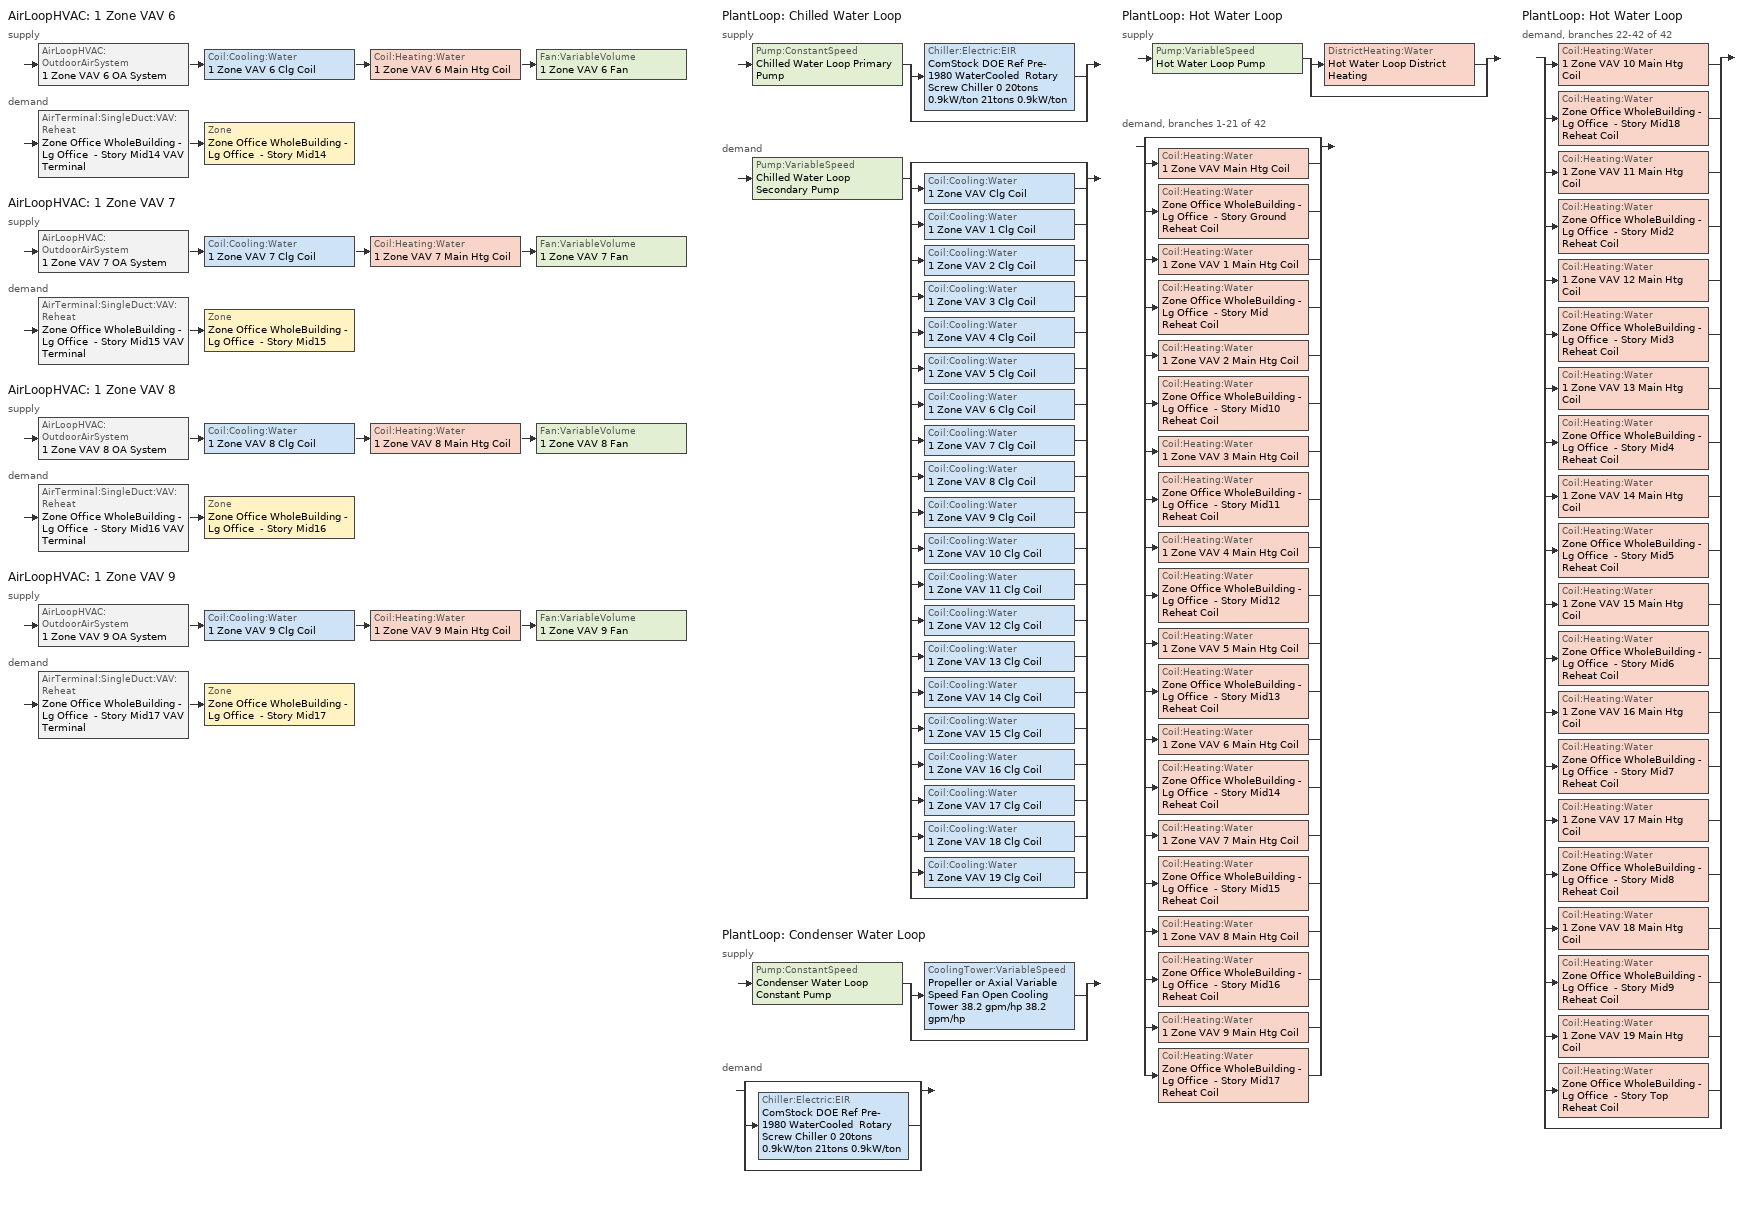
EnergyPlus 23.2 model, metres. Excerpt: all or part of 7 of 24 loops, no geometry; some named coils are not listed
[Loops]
AirLoopHVAC '1 Zone VAV 6'
 supply: AirLoopHVAC:OutdoorAirSystem '1 Zone VAV 6 OA System' > Coil:Cooling:Water '1 Zone VAV 6 Clg Coil' > Coil:Heating:Water '1 Zone VAV 6 Main Htg Coil' > Fan:VariableVolume '1 Zone VAV 6 Fan'
 demand: AirTerminal:SingleDuct:VAV:Reheat 'Zone Office WholeBuilding - Lg Office  - Story Mid14 VAV Terminal' > Zone 'Zone Office WholeBuilding - Lg Office  - Story Mid14'
AirLoopHVAC '1 Zone VAV 7'
 supply: AirLoopHVAC:OutdoorAirSystem '1 Zone VAV 7 OA System' > Coil:Cooling:Water '1 Zone VAV 7 Clg Coil' > Coil:Heating:Water '1 Zone VAV 7 Main Htg Coil' > Fan:VariableVolume '1 Zone VAV 7 Fan'
 demand: AirTerminal:SingleDuct:VAV:Reheat 'Zone Office WholeBuilding - Lg Office  - Story Mid15 VAV Terminal' > Zone 'Zone Office WholeBuilding - Lg Office  - Story Mid15'
AirLoopHVAC '1 Zone VAV 8'
 supply: AirLoopHVAC:OutdoorAirSystem '1 Zone VAV 8 OA System' > Coil:Cooling:Water '1 Zone VAV 8 Clg Coil' > Coil:Heating:Water '1 Zone VAV 8 Main Htg Coil' > Fan:VariableVolume '1 Zone VAV 8 Fan'
 demand: AirTerminal:SingleDuct:VAV:Reheat 'Zone Office WholeBuilding - Lg Office  - Story Mid16 VAV Terminal' > Zone 'Zone Office WholeBuilding - Lg Office  - Story Mid16'
AirLoopHVAC '1 Zone VAV 9'
 supply: AirLoopHVAC:OutdoorAirSystem '1 Zone VAV 9 OA System' > Coil:Cooling:Water '1 Zone VAV 9 Clg Coil' > Coil:Heating:Water '1 Zone VAV 9 Main Htg Coil' > Fan:VariableVolume '1 Zone VAV 9 Fan'
 demand: AirTerminal:SingleDuct:VAV:Reheat 'Zone Office WholeBuilding - Lg Office  - Story Mid17 VAV Terminal' > Zone 'Zone Office WholeBuilding - Lg Office  - Story Mid17'
PlantLoop 'Chilled Water Loop'
 supply: Pump:ConstantSpeed 'Chilled Water Loop Primary Pump' > split
  | Chiller:Electric:EIR 'ComStock DOE Ref Pre-1980 WaterCooled  Rotary Screw Chiller 0 20tons 0.9kW/ton 21tons 0.9kW/ton'
  | bypass
 demand: Pump:VariableSpeed 'Chilled Water Loop Secondary Pump' > split
  | bypass
  | Coil:Cooling:Water '1 Zone VAV Clg Coil'
  | Coil:Cooling:Water '1 Zone VAV 1 Clg Coil'
  | Coil:Cooling:Water '1 Zone VAV 2 Clg Coil'
  | Coil:Cooling:Water '1 Zone VAV 3 Clg Coil'
  | Coil:Cooling:Water '1 Zone VAV 4 Clg Coil'
  | Coil:Cooling:Water '1 Zone VAV 5 Clg Coil'
  | Coil:Cooling:Water '1 Zone VAV 6 Clg Coil'
  | Coil:Cooling:Water '1 Zone VAV 7 Clg Coil'
  | Coil:Cooling:Water '1 Zone VAV 8 Clg Coil'
  | Coil:Cooling:Water '1 Zone VAV 9 Clg Coil'
  | Coil:Cooling:Water '1 Zone VAV 10 Clg Coil'
  | Coil:Cooling:Water '1 Zone VAV 11 Clg Coil'
  | Coil:Cooling:Water '1 Zone VAV 12 Clg Coil'
  | Coil:Cooling:Water '1 Zone VAV 13 Clg Coil'
  | Coil:Cooling:Water '1 Zone VAV 14 Clg Coil'
  | Coil:Cooling:Water '1 Zone VAV 15 Clg Coil'
  | Coil:Cooling:Water '1 Zone VAV 16 Clg Coil'
  | Coil:Cooling:Water '1 Zone VAV 17 Clg Coil'
  | Coil:Cooling:Water '1 Zone VAV 18 Clg Coil'
  | Coil:Cooling:Water '1 Zone VAV 19 Clg Coil'
  | bypass
PlantLoop 'Condenser Water Loop'
 supply: Pump:ConstantSpeed 'Condenser Water Loop Constant Pump' > split
  | CoolingTower:VariableSpeed 'Propeller or Axial Variable Speed Fan Open Cooling Tower 38.2 gpm/hp 38.2 gpm/hp'
  | bypass
 demand: split
  | bypass
  | Chiller:Electric:EIR 'ComStock DOE Ref Pre-1980 WaterCooled  Rotary Screw Chiller 0 20tons 0.9kW/ton 21tons 0.9kW/ton'
  | bypass
PlantLoop 'Hot Water Loop'
 supply: Pump:VariableSpeed 'Hot Water Loop Pump' > split
  | DistrictHeating:Water 'Hot Water Loop District Heating'
  | bypass
 demand, branches 1-21 of 42: split
  | bypass
  | Coil:Heating:Water '1 Zone VAV Main Htg Coil'
  | Coil:Heating:Water 'Zone Office WholeBuilding - Lg Office  - Story Ground Reheat Coil'
  | Coil:Heating:Water '1 Zone VAV 1 Main Htg Coil'
  | Coil:Heating:Water 'Zone Office WholeBuilding - Lg Office  - Story Mid Reheat Coil'
  | Coil:Heating:Water '1 Zone VAV 2 Main Htg Coil'
  | Coil:Heating:Water 'Zone Office WholeBuilding - Lg Office  - Story Mid10 Reheat Coil'
  | Coil:Heating:Water '1 Zone VAV 3 Main Htg Coil'
  | Coil:Heating:Water 'Zone Office WholeBuilding - Lg Office  - Story Mid11 Reheat Coil'
  | Coil:Heating:Water '1 Zone VAV 4 Main Htg Coil'
  | Coil:Heating:Water 'Zone Office WholeBuilding - Lg Office  - Story Mid12 Reheat Coil'
  | Coil:Heating:Water '1 Zone VAV 5 Main Htg Coil'
  | Coil:Heating:Water 'Zone Office WholeBuilding - Lg Office  - Story Mid13 Reheat Coil'
  | Coil:Heating:Water '1 Zone VAV 6 Main Htg Coil'
  | Coil:Heating:Water 'Zone Office WholeBuilding - Lg Office  - Story Mid14 Reheat Coil'
  | Coil:Heating:Water '1 Zone VAV 7 Main Htg Coil'
  | Coil:Heating:Water 'Zone Office WholeBuilding - Lg Office  - Story Mid15 Reheat Coil'
  | Coil:Heating:Water '1 Zone VAV 8 Main Htg Coil'
  | Coil:Heating:Water 'Zone Office WholeBuilding - Lg Office  - Story Mid16 Reheat Coil'
  | Coil:Heating:Water '1 Zone VAV 9 Main Htg Coil'
  | Coil:Heating:Water 'Zone Office WholeBuilding - Lg Office  - Story Mid17 Reheat Coil'
PlantLoop 'Hot Water Loop'
 demand, branches 22-42 of 42: split
  | Coil:Heating:Water '1 Zone VAV 10 Main Htg Coil'
  | Coil:Heating:Water 'Zone Office WholeBuilding - Lg Office  - Story Mid18 Reheat Coil'
  | Coil:Heating:Water '1 Zone VAV 11 Main Htg Coil'
  | Coil:Heating:Water 'Zone Office WholeBuilding - Lg Office  - Story Mid2 Reheat Coil'
  | Coil:Heating:Water '1 Zone VAV 12 Main Htg Coil'
  | Coil:Heating:Water 'Zone Office WholeBuilding - Lg Office  - Story Mid3 Reheat Coil'
  | Coil:Heating:Water '1 Zone VAV 13 Main Htg Coil'
  | Coil:Heating:Water 'Zone Office WholeBuilding - Lg Office  - Story Mid4 Reheat Coil'
  | Coil:Heating:Water '1 Zone VAV 14 Main Htg Coil'
  | Coil:Heating:Water 'Zone Office WholeBuilding - Lg Office  - Story Mid5 Reheat Coil'
  | Coil:Heating:Water '1 Zone VAV 15 Main Htg Coil'
  | Coil:Heating:Water 'Zone Office WholeBuilding - Lg Office  - Story Mid6 Reheat Coil'
  | Coil:Heating:Water '1 Zone VAV 16 Main Htg Coil'
  | Coil:Heating:Water 'Zone Office WholeBuilding - Lg Office  - Story Mid7 Reheat Coil'
  | Coil:Heating:Water '1 Zone VAV 17 Main Htg Coil'
  | Coil:Heating:Water 'Zone Office WholeBuilding - Lg Office  - Story Mid8 Reheat Coil'
  | Coil:Heating:Water '1 Zone VAV 18 Main Htg Coil'
  | Coil:Heating:Water 'Zone Office WholeBuilding - Lg Office  - Story Mid9 Reheat Coil'
  | Coil:Heating:Water '1 Zone VAV 19 Main Htg Coil'
  | Coil:Heating:Water 'Zone Office WholeBuilding - Lg Office  - Story Top Reheat Coil'
  | bypass
[ZoneControl:Thermostat] Temperature Difference Between Cutout And Setpoint {deltaC}=0
Name | Zone or ZoneList | Control Type Schedule | Control 1
Zone Office WholeBuilding - Lg Office  - Story Mid14 Thermostat | Zone Office WholeBuilding - Lg Office  - Story Mid14 | Zone Office WholeBuilding - Lg Office  - Story Mid14 Thermostat Schedule | Office WholeBuilding - Lg Office - ComStock DOE Ref Pre-1980 Thermostat 6
Zone Office WholeBuilding - Lg Office  - Story Mid15 Thermostat | Zone Office WholeBuilding - Lg Office  - Story Mid15 | Zone Office WholeBuilding - Lg Office  - Story Mid15 Thermostat Schedule | Office WholeBuilding - Lg Office - ComStock DOE Ref Pre-1980 Thermostat 7
Zone Office WholeBuilding - Lg Office  - Story Mid16 Thermostat | Zone Office WholeBuilding - Lg Office  - Story Mid16 | Zone Office WholeBuilding - Lg Office  - Story Mid16 Thermostat Schedule | Office WholeBuilding - Lg Office - ComStock DOE Ref Pre-1980 Thermostat 8
Zone Office WholeBuilding - Lg Office  - Story Mid17 Thermostat | Zone Office WholeBuilding - Lg Office  - Story Mid17 | Zone Office WholeBuilding - Lg Office  - Story Mid17 Thermostat Schedule | Office WholeBuilding - Lg Office - ComStock DOE Ref Pre-1980 Thermostat 9
[ThermostatSetpoint:DualSetpoint] Heating Setpoint Temperature Schedule=Large Office HtgSetp; Cooling Setpoint Temperature Schedule=Large Office ClgSetp
Office WholeBuilding - Lg Office - ComStock DOE Ref Pre-1980 Thermostat 6; Office WholeBuilding - Lg Office - ComStock DOE Ref Pre-1980 Thermostat 7; Office WholeBuilding - Lg Office - ComStock DOE Ref Pre-1980 Thermostat 8; Office WholeBuilding - Lg Office - ComStock DOE Ref Pre-1980 Thermostat 9
[AirTerminal:SingleDuct:VAV:Reheat] Availability Schedule=Always On Discrete; Maximum Air Flow Rate {m3/s}=Autosize; Zone Minimum Air Flow Input Method=Constant; Constant Minimum Air Flow Fraction=0.3; Fixed Minimum Air Flow Rate {m3/s}=0; Maximum Hot Water or Steam Flow Rate {m3/s}=Autosize; Minimum Hot Water or Steam Flow Rate {m3/s}=0; Convergence Tolerance=0.001; Damper Heating Action=Normal; Maximum Flow per Zone Floor Area During Reheat {m3/s-m2}=Autocalculate; Maximum Flow Fraction During Reheat=Autocalculate; Maximum Reheat Air Temperature {C}=40
Name | Reheat Coil
Zone Office WholeBuilding - Lg Office  - Story Mid14 VAV Terminal | Zone Office WholeBuilding - Lg Office  - Story Mid14 Reheat Coil
Zone Office WholeBuilding - Lg Office  - Story Mid15 VAV Terminal | Zone Office WholeBuilding - Lg Office  - Story Mid15 Reheat Coil
Zone Office WholeBuilding - Lg Office  - Story Mid16 VAV Terminal | Zone Office WholeBuilding - Lg Office  - Story Mid16 Reheat Coil
Zone Office WholeBuilding - Lg Office  - Story Mid17 VAV Terminal | Zone Office WholeBuilding - Lg Office  - Story Mid17 Reheat Coil
[Coil:Heating:Water] Availability Schedule=Always On Discrete; U-Factor Times Area Value {W/K}=Autosize; Maximum Water Flow Rate {m3/s}=Autosize; Performance Input Method=UFactorTimesAreaAndDesignWaterFlowRate; Rated Capacity {W}=Autosize; Rated Inlet Water Temperature {C}=82.2222; Rated Outlet Water Temperature {C}=71.1111; Rated Ratio for Air and Water Convection=0.5
Name | Rated Inlet Air Temperature {C} | Rated Outlet Air Temperature {C}
Zone Office WholeBuilding - Lg Office  - Story Ground Reheat Coil; Zone Office WholeBuilding - Lg Office  - Story Mid Reheat Coil; Zone Office WholeBuilding - Lg Office  - Story Mid10 Reheat Coil; Zone Office WholeBuilding - Lg Office  - Story Mid11 Reheat Coil; Zone Office WholeBuilding - Lg Office  - Story Mid12 Reheat Coil; Zone Office WholeBuilding - Lg Office  - Story Mid13 Reheat Coil; Zone Office WholeBuilding - Lg Office  - Story Mid14 Reheat Coil; Zone Office WholeBuilding - Lg Office  - Story Mid15 Reheat Coil; Zone Office WholeBuilding - Lg Office  - Story Mid16 Reheat Coil; Zone Office WholeBuilding - Lg Office  - Story Mid17 Reheat Coil; Zone Office WholeBuilding - Lg Office  - Story Mid18 Reheat Coil; Zone Office WholeBuilding - Lg Office  - Story Mid2 Reheat Coil; Zone Office WholeBuilding - Lg Office  - Story Mid3 Reheat Coil; Zone Office WholeBuilding - Lg Office  - Story Mid4 Reheat Coil; Zone Office WholeBuilding - Lg Office  - Story Mid5 Reheat Coil; Zone Office WholeBuilding - Lg Office  - Story Mid6 Reheat Coil; Zone Office WholeBuilding - Lg Office  - Story Mid7 Reheat Coil; Zone Office WholeBuilding - Lg Office  - Story Mid8 Reheat Coil; Zone Office WholeBuilding - Lg Office  - Story Mid9 Reheat Coil; Zone Office WholeBuilding - Lg Office  - Story Top Reheat Coil | 12.7778 | 40
1 Zone VAV 6 Main Htg Coil; 1 Zone VAV 7 Main Htg Coil; 1 Zone VAV 8 Main Htg Coil; 1 Zone VAV 9 Main Htg Coil | 7.22222 | 12.7778
[Zone equipment]
Zone Office WholeBuilding - Lg Office  - Story Mid14: Zone Office WholeBuilding - Lg Office  - Story Mid14 VAV Terminal
Zone Office WholeBuilding - Lg Office  - Story Mid15: Zone Office WholeBuilding - Lg Office  - Story Mid15 VAV Terminal
Zone Office WholeBuilding - Lg Office  - Story Mid16: Zone Office WholeBuilding - Lg Office  - Story Mid16 VAV Terminal
Zone Office WholeBuilding - Lg Office  - Story Mid17: Zone Office WholeBuilding - Lg Office  - Story Mid17 VAV Terminal
[Sizing:Zone] Zone Cooling Design Supply Air Temperature Input Method=SupplyAirTemperature; Zone Cooling Design Supply Air Temperature {C}=12.7778; Zone Cooling Design Supply Air Temperature Difference {deltaC}=11.11; Zone Heating Design Supply Air Temperature Input Method=SupplyAirTemperature; Zone Heating Design Supply Air Temperature {C}=40; Zone Heating Design Supply Air Temperature Difference {deltaC}=11.11; Zone Cooling Design Supply Air Humidity Ratio {kgWater/kgDryAir}=0.0085; Zone Heating Design Supply Air Humidity Ratio {kgWater/kgDryAir}=0.008; Cooling Design Air Flow Method=DesignDayWithLimit; Cooling Design Air Flow Rate {m3/s}=0; Cooling Minimum Air Flow per Zone Floor Area {m3/s-m2}=0.000762; Cooling Minimum Air Flow {m3/s}=0; Cooling Minimum Air Flow Fraction=0; Heating Design Air Flow Method=DesignDay; Heating Design Air Flow Rate {m3/s}=0; Heating Maximum Air Flow per Zone Floor Area {m3/s-m2}=0.002032; Heating Maximum Air Flow {m3/s}=0.141576; Heating Maximum Air Flow Fraction=0.3; Account for Dedicated Outdoor Air System=No; Zone Load Sizing Method=Sensible Load Only No Latent Load; Zone Latent Cooling Design Supply Air Humidity Ratio Input Method=HumidityRatioDifference; Zone Cooling Design Supply Air Humidity Ratio Difference {kgWater/kgDryAir}=0.005; Zone Latent Heating Design Supply Air Humidity Ratio Input Method=HumidityRatioDifference; Zone Humidification Design Supply Air Humidity Ratio Difference {kgWater/kgDryAir}=0.005
Name | Design Specification Outdoor Air Object
Zone Office WholeBuilding - Lg Office  - Story Mid14 | Zone Office WholeBuilding - Lg Office  - Story Mid14 DSOA Space List
Zone Office WholeBuilding - Lg Office  - Story Mid15 | Zone Office WholeBuilding - Lg Office  - Story Mid15 DSOA Space List
Zone Office WholeBuilding - Lg Office  - Story Mid16 | Zone Office WholeBuilding - Lg Office  - Story Mid16 DSOA Space List
Zone Office WholeBuilding - Lg Office  - Story Mid17 | Zone Office WholeBuilding - Lg Office  - Story Mid17 DSOA Space List
[Controller:MechanicalVentilation] Demand Controlled Ventilation=No; System Outdoor Air Method=ZoneSum; Design Specification Outdoor Air Object Name 1=Office WholeBuilding - Lg Office Ventilation
Name | Availability Schedule | Zone or ZoneList Name 1
1 Zone VAV 6 Vent Controller | 1 Zone VAV 6_night_ventcycle_schedule | Zone Office WholeBuilding - Lg Office  - Story Mid14
1 Zone VAV 7 Vent Controller | 1 Zone VAV 7_night_ventcycle_schedule | Zone Office WholeBuilding - Lg Office  - Story Mid15
1 Zone VAV 8 Vent Controller | 1 Zone VAV 8_night_ventcycle_schedule | Zone Office WholeBuilding - Lg Office  - Story Mid16
1 Zone VAV 9 Vent Controller | 1 Zone VAV 9_night_ventcycle_schedule | Zone Office WholeBuilding - Lg Office  - Story Mid17
[DesignSpecification:OutdoorAir]
Office WholeBuilding - Lg Office Ventilation: Outdoor Air Method=Sum; Outdoor Air Flow per Person {m3/s-person}=0.00943895; Outdoor Air Flow per Zone Floor Area {m3/s-m2}=0; Outdoor Air Flow per Zone {m3/s}=0; Outdoor Air Flow Air Changes per Hour {1/hr}=0
[DesignSpecification:OutdoorAir:SpaceList] Space Design Specification Outdoor Air Object Name 1=Office WholeBuilding - Lg Office Ventilation
Name | Space Name 1
Zone Office WholeBuilding - Lg Office  - Story Mid14 DSOA Space List | Office WholeBuilding - Lg Office  - Story Mid14
Zone Office WholeBuilding - Lg Office  - Story Mid15 DSOA Space List | Office WholeBuilding - Lg Office  - Story Mid15
Zone Office WholeBuilding - Lg Office  - Story Mid16 DSOA Space List | Office WholeBuilding - Lg Office  - Story Mid16
Zone Office WholeBuilding - Lg Office  - Story Mid17 DSOA Space List | Office WholeBuilding - Lg Office  - Story Mid17
[AirLoopHVAC] Design Supply Air Flow Rate {m3/s}=AutoSize; Design Return Air Flow Fraction of Supply Air Flow=1
1 Zone VAV 6; 1 Zone VAV 7; 1 Zone VAV 8; 1 Zone VAV 9
[Sizing:System] Type of Load to Size On=Sensible; Design Outdoor Air Flow Rate {m3/s}=Autosize; Central Heating Maximum System Air Flow Ratio=0.3; Preheat Design Temperature {C}=7.22222; Preheat Design Humidity Ratio {kgWater/kgDryAir}=0.008; Precool Design Temperature {C}=12.7778; Precool Design Humidity Ratio {kgWater/kgDryAir}=0.008; Central Cooling Design Supply Air Temperature {C}=12.7778; Central Heating Design Supply Air Temperature {C}=12.7778; Type of Zone Sum to Use=Coincident; 100% Outdoor Air in Cooling=No; 100% Outdoor Air in Heating=No; Central Cooling Design Supply Air Humidity Ratio {kgWater/kgDryAir}=0.0085; Central Heating Design Supply Air Humidity Ratio {kgWater/kgDryAir}=0.008; Cooling Supply Air Flow Rate Method=DesignDay; Cooling Supply Air Flow Rate {m3/s}=0; Cooling Supply Air Flow Rate Per Floor Area {m3/s-m2}=0.00996765; Cooling Fraction of Autosized Cooling Supply Air Flow Rate=1; Cooling Supply Air Flow Rate Per Unit Cooling Capacity {m3/s-W}=3.94755e-05; Heating Supply Air Flow Rate Method=DesignDay; Heating Supply Air Flow Rate {m3/s}=0; Heating Supply Air Flow Rate Per Floor Area {m3/s-m2}=0.00996765; Heating Fraction of Autosized Heating Supply Air Flow Rate=1; Heating Fraction of Autosized Cooling Supply Air Flow Rate=1; Heating Supply Air Flow Rate Per Unit Heating Capacity {m3/s-W}=3.15882e-05; System Outdoor Air Method=ZoneSum; Zone Maximum Outdoor Air Fraction=1; Cooling Design Capacity Method=CoolingDesignCapacity; Cooling Design Capacity {W}=Autosize; Cooling Design Capacity Per Floor Area {W/m2}=234.7; Fraction of Autosized Cooling Design Capacity=1; Heating Design Capacity Method=HeatingDesignCapacity; Heating Design Capacity {W}=Autosize; Heating Design Capacity Per Floor Area {W/m2}=157; Fraction of Autosized Heating Design Capacity=1; Central Cooling Capacity Control Method=OnOff; Occupant Diversity=Autosize
1 Zone VAV 6; 1 Zone VAV 7; 1 Zone VAV 8; 1 Zone VAV 9
[Controller:WaterCoil] Control Variable=Temperature; Actuator Variable=Flow; Maximum Actuated Flow {m3/s}=Autosize; Minimum Actuated Flow {m3/s}=0
Name | Action | Controller Convergence Tolerance {deltaC}
1 Zone VAV 6 Clg Coil Controller; 1 Zone VAV 7 Clg Coil Controller; 1 Zone VAV 8 Clg Coil Controller; 1 Zone VAV 9 Clg Coil Controller | Reverse | Autosize
1 Zone VAV 6 Main Htg Coil Controller; 1 Zone VAV 7 Main Htg Coil Controller; 1 Zone VAV 8 Main Htg Coil Controller; 1 Zone VAV 9 Main Htg Coil Controller | Normal | 0.0001
[Controller:OutdoorAir] Minimum Outdoor Air Flow Rate {m3/s}=Autosize; Maximum Outdoor Air Flow Rate {m3/s}=Autosize; Economizer Control Type=NoEconomizer; Economizer Control Action Type=ModulateFlow; Economizer Maximum Limit Dry-Bulb Temperature {C}=12.7778; Economizer Maximum Limit Enthalpy {J/kg}=64000; Lockout Type=LockoutWithHeating; Minimum Limit Type=FixedMinimum; High Humidity Control=No; Control High Indoor Humidity Based on Outdoor Humidity Ratio=Yes; Heat Recovery Bypass Control Type=BypassWhenWithinEconomizerLimits; Economizer Operation Staging=InterlockedWithMechanicalCooling
Name | Minimum Outdoor Air Schedule | Mechanical Ventilation Controller
1 Zone VAV 6 OA Controller | 1 Zone VAV 6_night_ventcycle_schedule | 1 Zone VAV 6 Vent Controller
1 Zone VAV 7 OA Controller | 1 Zone VAV 7_night_ventcycle_schedule | 1 Zone VAV 7 Vent Controller
1 Zone VAV 8 OA Controller | 1 Zone VAV 8_night_ventcycle_schedule | 1 Zone VAV 8 Vent Controller
1 Zone VAV 9 OA Controller | 1 Zone VAV 9_night_ventcycle_schedule | 1 Zone VAV 9 Vent Controller
[SetpointManager:MixedAir] Control Variable=Temperature
Name | Setpoint Node or NodeList
1 Zone VAV 6 Mixed Air Node OS Default SPM | 1 Zone VAV 6 Mixed Air Node
1 Zone VAV 6 Clg Coil Outlet Air Node OS Default SPM | 1 Zone VAV 6 Clg Coil Outlet Air Node
1 Zone VAV 6 Main Htg Coil Outlet Air Node OS Default SPM | 1 Zone VAV 6 Main Htg Coil Outlet Air Node
1 Zone VAV 7 Mixed Air Node OS Default SPM | 1 Zone VAV 7 Mixed Air Node
1 Zone VAV 7 Clg Coil Outlet Air Node OS Default SPM | 1 Zone VAV 7 Clg Coil Outlet Air Node
1 Zone VAV 7 Main Htg Coil Outlet Air Node OS Default SPM | 1 Zone VAV 7 Main Htg Coil Outlet Air Node
1 Zone VAV 8 Mixed Air Node OS Default SPM | 1 Zone VAV 8 Mixed Air Node
1 Zone VAV 8 Clg Coil Outlet Air Node OS Default SPM | 1 Zone VAV 8 Clg Coil Outlet Air Node
1 Zone VAV 8 Main Htg Coil Outlet Air Node OS Default SPM | 1 Zone VAV 8 Main Htg Coil Outlet Air Node
1 Zone VAV 9 Mixed Air Node OS Default SPM | 1 Zone VAV 9 Mixed Air Node
1 Zone VAV 9 Clg Coil Outlet Air Node OS Default SPM | 1 Zone VAV 9 Clg Coil Outlet Air Node
1 Zone VAV 9 Main Htg Coil Outlet Air Node OS Default SPM | 1 Zone VAV 9 Main Htg Coil Outlet Air Node
[Coil:Cooling:Water] Availability Schedule=Always On Discrete; Design Water Flow Rate {m3/s}=Autosize; Design Air Flow Rate {m3/s}=Autosize; Design Inlet Water Temperature {C}=Autosize; Design Inlet Air Temperature {C}=Autosize; Design Outlet Air Temperature {C}=Autosize; Design Inlet Air Humidity Ratio {kgWater/kgDryAir}=Autosize; Design Outlet Air Humidity Ratio {kgWater/kgDryAir}=Autosize; Type of Analysis=SimpleAnalysis; Heat Exchanger Configuration=CrossFlow
1 Zone VAV 6 Clg Coil; 1 Zone VAV 7 Clg Coil; 1 Zone VAV 8 Clg Coil; 1 Zone VAV 9 Clg Coil
[Fan:VariableVolume] Fan Total Efficiency=0.53625; Pressure Rise {Pa}=996.356; Maximum Flow Rate {m3/s}=AutoSize; Fan Power Minimum Flow Rate Input Method=Fraction; Fan Power Minimum Flow Fraction=0.1; Fan Power Minimum Air Flow Rate {m3/s}=0; Motor Efficiency=0.825; Motor In Airstream Fraction=1; Fan Power Coefficient 1=0.027828; Fan Power Coefficient 2=0.026583; Fan Power Coefficient 3=-0.087069; Fan Power Coefficient 4=1.03092; Fan Power Coefficient 5=0
Name | Availability Schedule
1 Zone VAV 6 Fan | 1 Zone VAV 6_constant_night_fan_schedule
1 Zone VAV 7 Fan | 1 Zone VAV 7_constant_night_fan_schedule
1 Zone VAV 8 Fan | 1 Zone VAV 8_constant_night_fan_schedule
1 Zone VAV 9 Fan | 1 Zone VAV 9_constant_night_fan_schedule
[SetpointManager:Scheduled] Control Variable=Temperature
Name | Schedule | Setpoint Node or NodeList
1 Zone VAV 6 Supply Air Setpoint Manager | Supply Air Temp - 55.0F | 1 Zone VAV 6 Supply Outlet Node
1 Zone VAV 7 Supply Air Setpoint Manager | Supply Air Temp - 55.0F | 1 Zone VAV 7 Supply Outlet Node
1 Zone VAV 8 Supply Air Setpoint Manager | Supply Air Temp - 55.0F | 1 Zone VAV 8 Supply Outlet Node
1 Zone VAV 9 Supply Air Setpoint Manager | Supply Air Temp - 55.0F | 1 Zone VAV 9 Supply Outlet Node
Chilled Water Loop Setpoint Manager | Chilled Water Loop Temp - 44F | Chilled Water Loop Supply Outlet Node
Hot Water Loop Setpoint Manager | Hot Water Loop Temp - 180F | Hot Water Loop Supply Outlet Node
[PlantLoop] Fluid Type=Water; Maximum Loop Flow Rate {m3/s}=Autosize; Minimum Loop Flow Rate {m3/s}=0; Plant Loop Volume {m3}=Autocalculate; Load Distribution Scheme=Optimal; Plant Loop Demand Calculation Scheme=SingleSetpoint
Name | Plant Equipment Operation Scheme | Maximum Loop Temperature {C} | Minimum Loop Temperature {C} | Common Pipe Simulation
Chilled Water Loop | Chilled Water Loop Operation Schemes | 40 | 1 | CommonPipe
Condenser Water Loop | Condenser Water Loop Operation Schemes | 80 | 5 | None
Hot Water Loop | Hot Water Loop Operation Schemes | 100 | 10 | None
[Sizing:Plant]
Name | Loop Type | Design Loop Exit Temperature {C} | Loop Design Temperature Difference {deltaC} | Sizing Option | Zone Timesteps in Averaging Window | Coincident Sizing Factor Mode
Chilled Water Loop | Cooling | 6.66667 | 5.61111 | NonCoincident | 1 | None
Condenser Water Loop | Condenser | 29.4444 | 5.55556 | Coincident | 6 | GlobalCoolingSizingFactor
Hot Water Loop | Heating | 82.2222 | 11.1111 | NonCoincident | 1 | None
[Pump:ConstantSpeed] Design Flow Rate {m3/s}=Autosize; Design Power Consumption {W}=Autosize; Fraction of Motor Inefficiencies to Fluid Stream=0; Pump Control Type=Intermittent; Design Power Sizing Method=PowerPerFlowPerPressure; Design Electric Power per Unit Flow Rate {W/(m3/s)}=348701.1; Design Shaft Power per Unit Flow Rate per Unit Head {W-s/m3-Pa}=1.28205
Name | Design Pump Head {Pa} | Motor Efficiency
Chilled Water Loop Primary Pump | 44836 | 0.825
Condenser Water Loop Constant Pump | 148557 | 0.84
[Chiller:Electric:EIR]
ComStock DOE Ref Pre-1980 WaterCooled  Rotary Screw Chiller 0 20tons 0.9kW/ton 21tons 0.9kW/ton: Reference Capacity {W}=Autosize; Reference COP {W/W}=3.79806; Reference Leaving Chilled Water Temperature {C}=6.66667; Reference Entering Condenser Fluid Temperature {C}=35; Reference Chilled Water Flow Rate {m3/s}=Autosize; Reference Condenser Fluid Flow Rate {m3/s}=Autosize; Cooling Capacity Function of Temperature Curve=ChlrWtrPosDispPathAAllQRatio_fTchwsTcwsSI; Electric Input to Cooling Output Ratio Function of Temperature Curve=ChlrWtrPosDispPathAAllEIRRatio_fTchwsTcwsSI; Electric Input to Cooling Output Ratio Function of Part Load Ratio Curve=ChlrWtrPosDispPathAAllEIRRatio_fQRatio; Minimum Part Load Ratio=0.15; Maximum Part Load Ratio=1; Optimum Part Load Ratio=1; Minimum Unloading Ratio=0.25; Condenser Type=WaterCooled; Condenser Fan Power Ratio {W/W}=0; Fraction of Compressor Electric Consumption Rejected by Condenser=1; Leaving Chilled Water Lower Temperature Limit {C}=2.22222; Chiller Flow Mode=ConstantFlow; Sizing Factor=1; Basin Heater Capacity {W/K}=0; Basin Heater Setpoint Temperature {C}=10; Condenser Heat Recovery Relative Capacity Fraction=1
[Pump:VariableSpeed] Design Maximum Flow Rate {m3/s}=Autosize; Design Power Consumption {W}=Autosize; Motor Efficiency=0.825; Fraction of Motor Inefficiencies to Fluid Stream=0; Coefficient 1 of the Part Load Performance Curve=0; Design Minimum Flow Rate {m3/s}=0; Pump Control Type=Intermittent; Skin Loss Radiative Fraction=0.5; Design Power Sizing Method=PowerPerFlowPerPressure; Design Electric Power per Unit Flow Rate {W/(m3/s)}=348701.1; Design Shaft Power per Unit Flow Rate per Unit Head {W/((m3/s)-Pa)}=1.28205; Design Minimum Flow Rate Fraction=0
Name | Design Pump Head {Pa} | Coefficient 2 of the Part Load Performance Curve | Coefficient 3 of the Part Load Performance Curve | Coefficient 4 of the Part Load Performance Curve
Chilled Water Loop Secondary Pump | 134508 | 0.5726 | -0.301 | 0.7347
Hot Water Loop Pump | 179344 | 3.2485 | -4.7443 | 2.5294
[PlantEquipmentOperationSchemes] Control Scheme Schedule Name 1=Always On Discrete
Name | Control Scheme Object Type 1 | Control Scheme Name 1
Chilled Water Loop Operation Schemes | PlantEquipmentOperation:CoolingLoad | Chilled Water Loop Cooling Operation Scheme
Condenser Water Loop Operation Schemes | PlantEquipmentOperation:CoolingLoad | Condenser Water Loop Cooling Operation Scheme
Hot Water Loop Operation Schemes | PlantEquipmentOperation:HeatingLoad | Hot Water Loop Heating Operation Scheme
[PlantEquipmentOperation:CoolingLoad] Load Range Lower Limit 1 {W}=0; Load Range Upper Limit 1 {W}=1000000000
Name | Range Equipment List Name 1
Chilled Water Loop Cooling Operation Scheme | Chilled Water Loop Cooling Equipment List
Condenser Water Loop Cooling Operation Scheme | Condenser Water Loop Cooling Equipment List
[PlantEquipmentList]
Chilled Water Loop Cooling Equipment List: Chiller:Electric:EIR, ComStock DOE Ref Pre-1980 WaterCooled  Rotary Screw Chiller 0 20tons 0.9kW/ton 21tons 0.9kW/ton
Condenser Water Loop Cooling Equipment List: CoolingTower:VariableSpeed, Propeller or Axial Variable Speed Fan Open Cooling Tower 38.2 gpm/hp 38.2 gpm/hp
Hot Water Loop Heating Equipment List: DistrictHeating:Water, Hot Water Loop District Heating
[CoolingTower:VariableSpeed]
Propeller or Axial Variable Speed Fan Open Cooling Tower 38.2 gpm/hp 38.2 gpm/hp: Model Type=CoolToolsCrossFlow; Design Inlet Air Wet-Bulb Temperature {C}=25.2; Design Approach Temperature {deltaC}=4.24444; Design Range Temperature {deltaC}=5.55556; Design Water Flow Rate {m3/s}=Autosize; Design Air Flow Rate {m3/s}=Autosize; Design Fan Power {W}=1510.32; Fan Power Ratio Function of Air Flow Rate Ratio Curve=VSD-TWR-FAN-FPLR; Minimum Air Flow Rate Ratio=0.2; Fraction of Tower Capacity in Free Convection Regime=0.125; Basin Heater Capacity {W/K}=0; Basin Heater Setpoint Temperature {C}=2; Evaporation Loss Mode=SaturatedExit; Evaporation Loss Factor {percent/K}=0.2; Drift Loss Percent {percent}=0.008; Blowdown Calculation Mode=ConcentrationRatio; Blowdown Concentration Ratio=3; Number of Cells=1; Cell Control=MinimalCell; Sizing Factor=1
[SetpointManager:FollowOutdoorAirTemperature]
Condenser Water Loop Setpoint Manager Follow OATwb with 7.6F Approach: Control Variable=Temperature; Reference Temperature Type=OutdoorAirWetBulb; Offset Temperature Difference {deltaC}=4.24444; Maximum Setpoint Temperature {C}=29.4444; Minimum Setpoint Temperature {C}=21.1111; Setpoint Node or NodeList=Condenser Water Loop Supply Outlet Node
[DistrictHeating:Water]
Hot Water Loop District Heating: Nominal Capacity {W}=Autosize; Capacity Fraction Schedule=Always On Continuous
[PlantEquipmentOperation:HeatingLoad]
Hot Water Loop Heating Operation Scheme: Load Range Lower Limit 1 {W}=0; Load Range Upper Limit 1 {W}=1000000000; Range Equipment List Name 1=Hot Water Loop Heating Equipment List
[Schedule:Day:Interval]
Large Office HtgSetp Default: Average, 01:45, 17.7778, 22:00, 20.5556, 24:00, 17.7778
Large Office HtgSetp Sat Day: Average, 06:30, 17.7778, 19:45, 20.5556, 24:00, 17.7778
Large Office HtgSetp SmrDsn|Sun Day: Average, 08:30, 17.7778, 24:00, 17.7778
Schedule Day 5; Schedule Day 6: No, 24:00, 20.5556
Large Office ClgSetp Default: Average, 01:45, 26.6667, 22:00, 23.3333, 24:00, 26.6667
Large Office ClgSetp Sat Day: Average, 06:30, 26.6667, 19:45, 23.3333, 24:00, 26.6667
Large Office ClgSetp WntrDsn|Sun Day: Average, 08:30, 26.6667, 24:00, 26.6667
Schedule Day 2; Schedule Day 3: No, 24:00, 23.3333
autogen Supply Air Temp - 55.0F 0_day_sch; autogen Supply Air Temp - 55.0F 1_day_sch; Supply Air Temp - 55.0F Default: Average, 24:00, 12.7778
Chilled Water Loop Temp - 44F Default: No, 24:00, 6.66667
Hot Water Loop Temp - 180F Default: No, 24:00, 82.2222
[Schedule:Week:Daily]
Large Office HtgSetp Week Rule - Jan1-Jan6: Large Office HtgSetp Default, Large Office HtgSetp Default, Large Office HtgSetp Default, Large Office HtgSetp Default, Large Office HtgSetp Default, Large Office HtgSetp Default, Large Office HtgSetp Sat Day, Large Office HtgSetp Default, Schedule Day 5, Schedule Day 6, Large Office HtgSetp Default, Large Office HtgSetp Default
Large Office HtgSetp Week Rule - Jan7-Dec31: Large Office HtgSetp SmrDsn|Sun Day, Large Office HtgSetp Default, Large Office HtgSetp Default, Large Office HtgSetp Default, Large Office HtgSetp Default, Large Office HtgSetp Default, Large Office HtgSetp Sat Day, Large Office HtgSetp Default, Schedule Day 5, Schedule Day 6, Large Office HtgSetp Default, Large Office HtgSetp Default
Large Office ClgSetp Week Rule - Jan1-Jan6: Large Office ClgSetp Default, Large Office ClgSetp Default, Large Office ClgSetp Default, Large Office ClgSetp Default, Large Office ClgSetp Default, Large Office ClgSetp Default, Large Office ClgSetp Sat Day, Large Office ClgSetp Default, Schedule Day 2, Schedule Day 3, Large Office ClgSetp Default, Large Office ClgSetp Default
Large Office ClgSetp Week Rule - Jan7-Dec31: Large Office ClgSetp WntrDsn|Sun Day, Large Office ClgSetp Default, Large Office ClgSetp Default, Large Office ClgSetp Default, Large Office ClgSetp Default, Large Office ClgSetp Default, Large Office ClgSetp Sat Day, Large Office ClgSetp Default, Schedule Day 2, Schedule Day 3, Large Office ClgSetp Default, Large Office ClgSetp Default
Chilled Water Loop Temp - 44F Week Rule - Jan1-Dec31: Chilled Water Loop Temp - 44F Default, Chilled Water Loop Temp - 44F Default, Chilled Water Loop Temp - 44F Default, Chilled Water Loop Temp - 44F Default, Chilled Water Loop Temp - 44F Default, Chilled Water Loop Temp - 44F Default, Chilled Water Loop Temp - 44F Default, Chilled Water Loop Temp - 44F Default, Chilled Water Loop Temp - 44F Default, Chilled Water Loop Temp - 44F Default, Chilled Water Loop Temp - 44F Default, Chilled Water Loop Temp - 44F Default
Hot Water Loop Temp - 180F Week Rule - Jan1-Dec31: Hot Water Loop Temp - 180F Default, Hot Water Loop Temp - 180F Default, Hot Water Loop Temp - 180F Default, Hot Water Loop Temp - 180F Default, Hot Water Loop Temp - 180F Default, Hot Water Loop Temp - 180F Default, Hot Water Loop Temp - 180F Default, Hot Water Loop Temp - 180F Default, Hot Water Loop Temp - 180F Default, Hot Water Loop Temp - 180F Default, Hot Water Loop Temp - 180F Default, Hot Water Loop Temp - 180F Default
Supply Air Temp - 55.0F Week Rule - Jan1-Jan6: Supply Air Temp - 55.0F Default, Supply Air Temp - 55.0F Default, Supply Air Temp - 55.0F Default, Supply Air Temp - 55.0F Default, Supply Air Temp - 55.0F Default, Supply Air Temp - 55.0F Default, autogen Supply Air Temp - 55.0F 0_day_sch, Supply Air Temp - 55.0F Default, Supply Air Temp - 55.0F Default, Supply Air Temp - 55.0F Default, Supply Air Temp - 55.0F Default, Supply Air Temp - 55.0F Default
Supply Air Temp - 55.0F Week Rule - Jan7-Dec31: autogen Supply Air Temp - 55.0F 1_day_sch, Supply Air Temp - 55.0F Default, Supply Air Temp - 55.0F Default, Supply Air Temp - 55.0F Default, Supply Air Temp - 55.0F Default, Supply Air Temp - 55.0F Default, autogen Supply Air Temp - 55.0F 0_day_sch, Supply Air Temp - 55.0F Default, Supply Air Temp - 55.0F Default, Supply Air Temp - 55.0F Default, Supply Air Temp - 55.0F Default, Supply Air Temp - 55.0F Default
[Schedule:Year]
Large Office HtgSetp: Large Office HtgSetp Week Rule - Jan1-Jan6, 1, 1, 1, 6, Large Office HtgSetp Week Rule - Jan7-Dec31, 1, 7, 12, 31
Large Office ClgSetp: Large Office ClgSetp Week Rule - Jan1-Jan6, 1, 1, 1, 6, Large Office ClgSetp Week Rule - Jan7-Dec31, 1, 7, 12, 31
Chilled Water Loop Temp - 44F: Chilled Water Loop Temp - 44F Week Rule - Jan1-Dec31, 1, 1, 12, 31
Hot Water Loop Temp - 180F: Hot Water Loop Temp - 180F Week Rule - Jan1-Dec31, 1, 1, 12, 31
Supply Air Temp - 55.0F: Supply Air Temp - 55.0F Week Rule - Jan1-Jan6, 1, 1, 1, 6, Supply Air Temp - 55.0F Week Rule - Jan7-Dec31, 1, 7, 12, 31
[Schedule:Compact]
Zone Office WholeBuilding - Lg Office  - Story Mid14 Thermostat Schedule; Zone Office WholeBuilding - Lg Office  - Story Mid15 Thermostat Schedule; Zone Office WholeBuilding - Lg Office  - Story Mid16 Thermostat Schedule; Zone Office WholeBuilding - Lg Office  - Story Mid17 Thermostat Schedule: Through: 12/31, For: AllDays, Until: 24:00, 4
[Schedule:Constant] Hourly Value=1
Always On Discrete; 1 Zone VAV 6_night_ventcycle_schedule; 1 Zone VAV 7_night_ventcycle_schedule; 1 Zone VAV 8_night_ventcycle_schedule; 1 Zone VAV 9_night_ventcycle_schedule; 1 Zone VAV 6_constant_night_fan_schedule; 1 Zone VAV 7_constant_night_fan_schedule; 1 Zone VAV 8_constant_night_fan_schedule; 1 Zone VAV 9_constant_night_fan_schedule; Always On Continuous
[Curve:Biquadratic] Minimum Value of x {BasedOnField A2}=4.44; Maximum Value of x {BasedOnField A2}=12.22; Minimum Value of y {BasedOnField A3}=15.56; Maximum Value of y {BasedOnField A3}=29.44
Name | Coefficient1 Constant | Coefficient2 x | Coefficient3 x**2 | Coefficient4 y | Coefficient5 y**2 | Coefficient6 x*y | Minimum Curve Output {BasedOnField A4} | Maximum Curve Output {BasedOnField A4}
ChlrWtrPosDispPathAAllQRatio_fTchwsTcwsSI | 0.96744 | 0.037082 | 0.000434 | -0.005837 | -4.9e-05 | -0.000274 | 0.89 | 1.33
ChlrWtrPosDispPathAAllEIRRatio_fTchwsTcwsSI | 0.665307 | -0.009339 | 0.000483 | 0.009492 | 0.000544 | -0.000864 | 0.74 | 1.27
[Curve:Quadratic]
ChlrWtrPosDispPathAAllEIRRatio_fQRatio: Coefficient1 Constant=0.310965; Coefficient2 x=0.322519; Coefficient3 x**2=0.372745; Minimum Value of x {BasedOnField A2}=0.1; Maximum Value of x {BasedOnField A2}=1; Minimum Curve Output {BasedOnField A3}=0.35
[Curve:Cubic]
VSD-TWR-FAN-FPLR: Coefficient1 Constant=0.331629; Coefficient2 x=-0.885676; Coefficient3 x**2=0.605565; Coefficient4 x**3=0.948482; Minimum Value of x {BasedOnField A2}=0; Maximum Value of x {BasedOnField A2}=1
